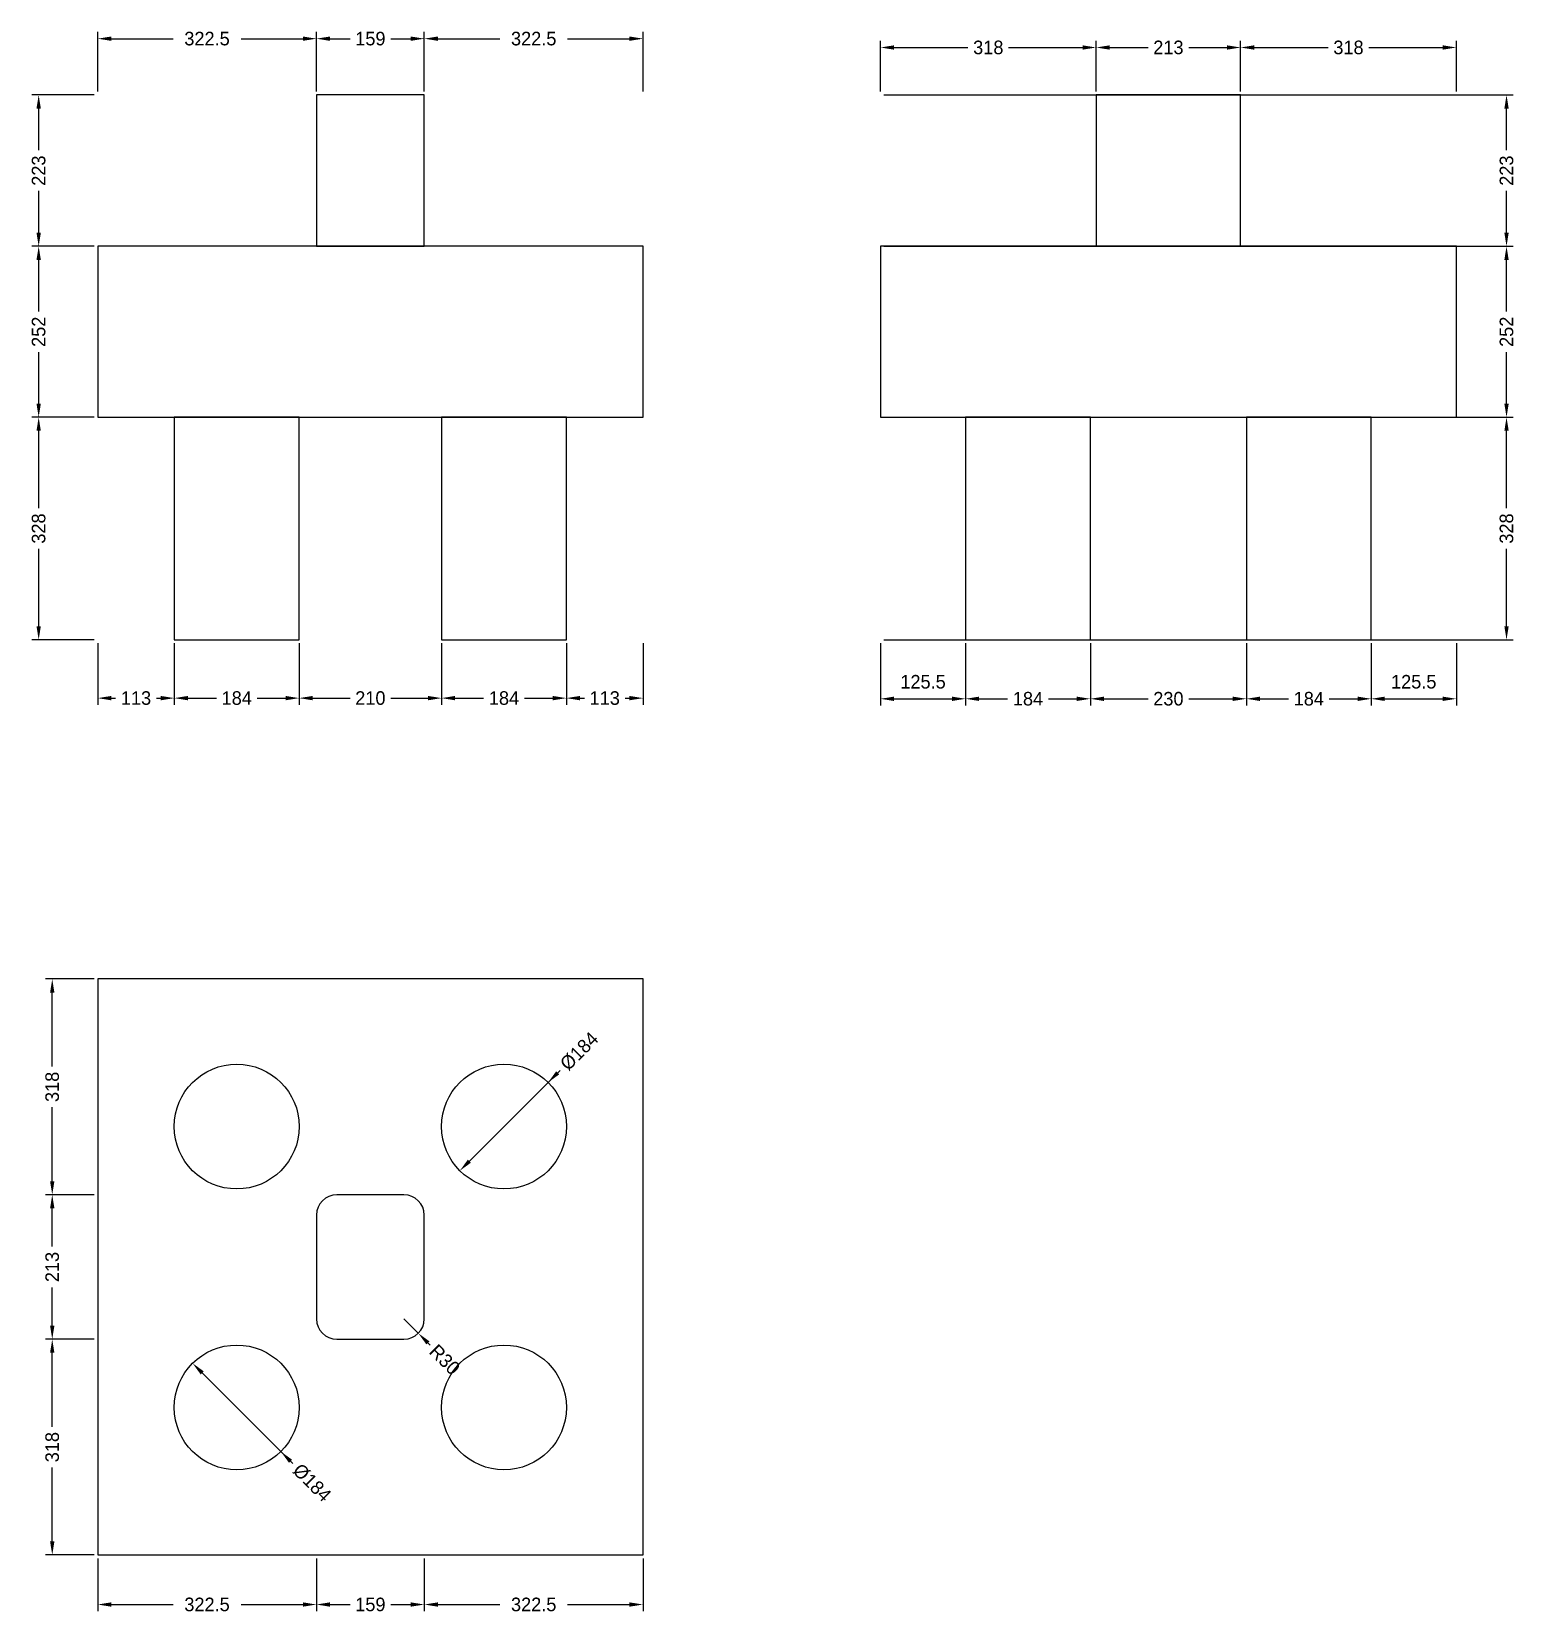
# Model space of a CAD drawing. Header units: metres. Extents: x -97 to 2087, y -83 to 2245.
import ezdxf

# ---------------------------------------------------------------- set-up
doc = ezdxf.new("R2010")
doc.units = ezdxf.units.M
for name, color, linetype in [('chengtai', 7, 'Continuous'), ('dunzhu', 7, 'Continuous'), ('zhuangji', 7, 'Continuous')]:
    doc.layers.add(name, color=color, linetype=linetype)

# ---------------------------------------------------------------- blocks, each defined once
blk = doc.blocks.new('_CLOSEDFILLED')
at = {"color": 0, "linetype": 'BYBLOCK'}
blk.add_solid([(-1, 0.16), (0, 0), (-1, -0.16)], dxfattribs=at)

msp = doc.modelspace()

# ---------------------------------------------------------------- linework, layer by layer
at = {"color": 7}
for p, q in [((0, 2157), (0, 2245)), ((322.5, 2157), (322.5, 2245)), ((322.5, 2157), (322.5, 2245)), ((481.5, 2157), (481.5, 2245)), ((481.5, 2157), (481.5, 2245)), ((804, 2157), (804, 2245)), ((20, 2235), (111.2, 2235)), ((211.3, 2235), (302.5, 2235)), ((342.5, 2235), (372, 2235)), ((432, 2235), (461.5, 2235)), ((501.5, 2235), (592.8, 2235)), ((692.8, 2235), (784, 2235)), ((1154, 2157), (1154, 2232)), ((1174, 2222), (1283, 2222)), ((1343, 2222), (1452, 2222)), ((1472, 2157), (1472, 2232)), ((1472, 2157), (1472, 2232)), ((1492, 2222), (1548.5, 2222)), ((1608.5, 2222), (1665, 2222)), ((1685, 2157), (1685, 2232)), ((1685, 2157), (1685, 2232)), ((1705, 2222), (1814, 2222)), ((1874, 2222), (1983, 2222)), ((2003, 2157), (2003, 2232)), ((-5, 2152), (-97, 2152)), ((1159, 2152), (2087, 2152)), ((-87, 2070.5), (-87, 2132)), ((2077, 2070.5), (2077, 2132)), ((-87, 1949), (-87, 2010.5)), ((2077, 1949), (2077, 2010.5)), ((-5, 1929), (-97, 1929)), ((-5, 1929), (-97, 1929)), ((1159, 1929), (2087, 1929)), ((1159, 1929), (2087, 1929)), ((-87, 1833), (-87, 1909)), ((2077, 1833), (2077, 1909)), ((-87, 1697), (-87, 1773)), ((2077, 1697), (2077, 1773)), ((-5, 1677), (-97, 1677)), ((-5, 1677), (-97, 1677)), ((1159, 1677), (2087, 1677)), ((1159, 1677), (2087, 1677)), ((-87, 1543), (-87, 1657)), ((2077, 1543), (2077, 1657)), ((-87, 1369), (-87, 1483)), ((2077, 1369), (2077, 1483)), ((-5, 1349), (-97, 1349)), ((0, 1344), (0, 1253)), ((113, 1344), (113, 1253)), ((113, 1344), (113, 1253)), ((297, 1344), (297, 1253)), ((297, 1344), (297, 1253)), ((507, 1344), (507, 1253)), ((507, 1344), (507, 1253)), ((691, 1344), (691, 1253)), ((691, 1344), (691, 1253)), ((804, 1344), (804, 1253)), ((1154, 1344), (1154, 1252)), ((1159, 1349), (2087, 1349)), ((1279.5, 1344), (1279.5, 1252)), ((1279.5, 1344), (1279.5, 1252)), ((1463.5, 1344), (1463.5, 1252)), ((1463.5, 1344), (1463.5, 1252)), ((1693.5, 1344), (1693.5, 1252)), ((1693.5, 1344), (1693.5, 1252)), ((1877.5, 1344), (1877.5, 1252)), ((1877.5, 1344), (1877.5, 1252)), ((2003, 1344), (2003, 1252)), ((20, 1263), (26.5, 1263)), ((86.5, 1263), (93, 1263)), ((133, 1263), (175, 1263)), ((235, 1263), (277, 1263)), ((317, 1263), (372, 1263)), ((432, 1263), (487, 1263)), ((527, 1263), (569, 1263)), ((629, 1263), (671, 1263)), ((711, 1263), (717.5, 1263)), ((777.5, 1263), (784, 1263)), ((1174, 1262), (1259.5, 1262)), ((1299.5, 1262), (1341.5, 1262)), ((1401.5, 1262), (1443.5, 1262)), ((1483.5, 1262), (1548.5, 1262)), ((1608.5, 1262), (1673.5, 1262)), ((1713.5, 1262), (1755.5, 1262)), ((1815.5, 1262), (1857.5, 1262)), ((1897.5, 1262), (1983, 1262)), ((-5, 849), (-77, 849)), ((-67, 720), (-67, 829)), ((678.2, 710.7), (548.1, 580.6)), ((681.7, 714.2), (678.2, 710.7)), ((-67, 551), (-67, 660)), ((-5, 531), (-77, 531)), ((-5, 531), (-77, 531)), ((-67, 454.5), (-67, 511)), ((-67, 338), (-67, 394.5)), ((451.5, 348), (472.7, 326.8)), ((-5, 318), (-77, 318)), ((-5, 318), (-77, 318)), ((490.4, 309.1), (486.9, 312.6)), ((-67, 189), (-67, 298)), ((284.2, 138.3), (154.1, 268.4)), ((-67, 20), (-67, 129)), ((287.7, 134.8), (284.2, 138.3)), ((-5, 0), (-77, 0)), ((0, -5), (0, -83)), ((322.5, -5), (322.5, -83)), ((322.5, -5), (322.5, -83)), ((481.5, -5), (481.5, -83)), ((481.5, -5), (481.5, -83)), ((804, -5), (804, -83)), ((20, -73), (111.2, -73)), ((211.3, -73), (302.5, -73)), ((342.5, -73), (372, -73)), ((432, -73), (461.5, -73)), ((501.5, -73), (592.8, -73)), ((692.8, -73), (784, -73))]:
    msp.add_line(p, q, dxfattribs=at)
at = {"layer": 'chengtai'}
for points in [[(0, 1677), (804, 1677), (804, 1929), (0, 1929), (0, 1677)], [(1154, 1677), (2003, 1677), (2003, 1929), (1154, 1929), (1154, 1677)], [(0, 0), (804, 0), (804, 849), (0, 849), (0, 0)]]:
    msp.add_lwpolyline(points, dxfattribs=at)
at = {"layer": 'Defpoints', "color": 7}
for p in [(0, 2235), (322.5, 2235), (481.5, 2235), (1154, 2222), (1472, 2222), (1685, 2222), (0, 2152), (0, 2152), (322.5, 2152), (322.5, 2152), (481.5, 2152), (481.5, 2152), (804, 2152), (1154, 2152), (1154, 2152), (1472, 2152), (1472, 2152), (1685, 2152), (1685, 2152), (2003, 2152), (-87, 1929), (0, 1929), (0, 1929), (1154, 1929), (1154, 1929), (2077, 1929), (-87, 1677), (0, 1677), (0, 1677), (1154, 1677), (1154, 1677), (2077, 1677), (-87, 1349), (0, 1349), (0, 1349), (113, 1349), (113, 1349), (297, 1349), (297, 1349), (507, 1349), (507, 1349), (691, 1349), (691, 1349), (804, 1349), (1154, 1349), (1154, 1349), (1279.5, 1349), (1279.5, 1349), (1463.5, 1349), (1463.5, 1349), (1693.5, 1349), (1693.5, 1349), (1877.5, 1349), (1877.5, 1349), (2003, 1349), (2077, 1349), (0, 1263), (113, 1263), (297, 1263), (507, 1263), (691, 1263), (1154, 1262), (1279.5, 1262), (1463.5, 1262), (1693.5, 1262), (1877.5, 1262), (0, 849), (664.1, 696.6), (599, 631.5), (-67, 531), (0, 531), (0, 531), (451.5, 348), (472.7, 326.8), (-67, 318), (0, 318), (0, 318), (205, 217.5), (270.1, 152.4), (-67, 0), (0, 0), (0, 0), (322.5, 0), (322.5, 0), (481.5, 0), (481.5, 0), (804, 0), (0, -73), (322.5, -73), (481.5, -73)]:
    msp.add_point(p, dxfattribs=at)
at = {"layer": 'dunzhu'}
for p, q in [((451.5, 531), (352.5, 531)), ((322.5, 501), (322.5, 348)), ((481.5, 348), (481.5, 501)), ((352.5, 318), (451.5, 318))]:
    msp.add_line(p, q, dxfattribs=at)
for points in [[(322.5, 1929), (481.5, 1929), (481.5, 2152), (322.5, 2152), (322.5, 1929)], [(1472, 1929), (1685, 1929), (1685, 2152), (1472, 2152), (1472, 1929)]]:
    msp.add_lwpolyline(points, dxfattribs=at)
for centre, start, end in [((352.5, 501), 90, 180), ((451.5, 501), 0, 90), ((352.5, 348), 180, 270), ((451.5, 348), 270, 360)]:
    msp.add_arc(centre, 30, start, end, dxfattribs=at)
at = {"layer": 'zhuangji'}
for points in [[(113, 1349), (297, 1349), (297, 1677), (113, 1677), (113, 1349)], [(507, 1349), (691, 1349), (691, 1677), (507, 1677), (507, 1349)], [(1279.5, 1349), (1463.5, 1349), (1463.5, 1677), (1279.5, 1677), (1279.5, 1349)], [(1693.5, 1349), (1877.5, 1349), (1877.5, 1677), (1693.5, 1677), (1693.5, 1349)]]:
    msp.add_lwpolyline(points, dxfattribs=at)
for centre in [(205, 631.5), (205, 631.5), (599, 631.5), (599, 631.5), (205, 217.5), (205, 217.5), (599, 217.5), (599, 217.5)]:
    msp.add_circle(centre, 92, dxfattribs=at)

# ---------------------------------------------------------------- block references
at = {"color": 7, "xscale": 20, "yscale": 20}
for p, rotation in [((0, 2235), 180), ((322.5, 2235), 180), ((481.5, 2235), 180), ((1154, 2222), 180), ((1472, 2222), 180), ((1685, 2222), 180), ((-87, 2152), 90), ((2077, 2152), 90), ((-87, 1929), 270), ((2077, 1929), 270), ((-87, 1929), 90), ((2077, 1929), 90), ((-87, 1677), 270), ((-87, 1677), 90), ((2077, 1677), 270), ((2077, 1677), 90), ((-87, 1349), 270), ((2077, 1349), 270), ((0, 1263), 180), ((113, 1263), 180), ((297, 1263), 180), ((507, 1263), 180), ((691, 1263), 180), ((1154, 1262), 180), ((1279.5, 1262), 180), ((1463.5, 1262), 180), ((1693.5, 1262), 180), ((1877.5, 1262), 180), ((-67, 849), 90), ((664.1, 696.6), 224.99999999999994), ((533.9, 566.4), 224.99999999999994), ((-67, 531), 270), ((-67, 531), 90), ((-67, 318), 270), ((472.7, 326.8), 135), ((-67, 318), 90), ((139.9, 282.6), 135), ((270.1, 152.4), 135), ((-67, 0), 270), ((0, -73), 180), ((322.5, -73), 180), ((481.5, -73), 180)]:
    msp.add_blockref('_CLOSEDFILLED', p, dxfattribs=dict(at, rotation=rotation))
for p in [(322.5, 2235), (481.5, 2235), (804, 2235), (1472, 2222), (1685, 2222), (2003, 2222), (113, 1263), (297, 1263), (507, 1263), (691, 1263), (804, 1263), (1279.5, 1262), (1463.5, 1262), (1693.5, 1262), (1877.5, 1262), (2003, 1262), (322.5, -73), (481.5, -73), (804, -73)]:
    msp.add_blockref('_CLOSEDFILLED', p, dxfattribs=at)

# ---------------------------------------------------------------- texts
at = {"color": 7, "char_height": 20, "attachment_point": 5}
for s, insert in [('322.5', (161.2, 2235)), ('159', (402, 2235)), ('322.5', (642.8, 2235)), ('318', (1313, 2222)), ('213', (1578.5, 2222)), ('318', (1844, 2222)), ('125.5', (1216.8, 1287)), ('125.5', (1940.2, 1287)), ('113', (56.5, 1263)), ('184', (205, 1263)), ('210', (402, 1263)), ('184', (599, 1263)), ('113', (747.5, 1263)), ('184', (1371.5, 1262)), ('230', (1578.5, 1262)), ('184', (1785.5, 1262)), ('322.5', (161.2, -73)), ('159', (402, -73)), ('322.5', (642.8, -73))]:
    msp.add_mtext(s, dxfattribs=dict(at, insert=insert))
for s, insert, rotation in [('223', (-87, 2040.5), 90), ('223', (2077, 2040.5), 90), ('252', (-87, 1803), 90), ('252', (2077, 1803), 90), ('328', (-87, 1513), 90), ('328', (2077, 1513), 90), ('%%c184', (710, 742.5), 45), ('318', (-67, 690), 90), ('213', (-67, 424.5), 90), ('R30', (511.6, 287.9), 315), ('318', (-67, 159), 90), ('%%c184', (316, 106.5), 315)]:
    msp.add_mtext(s, dxfattribs=dict(at, insert=insert, rotation=rotation))

doc.saveas('drawing.dxf')
